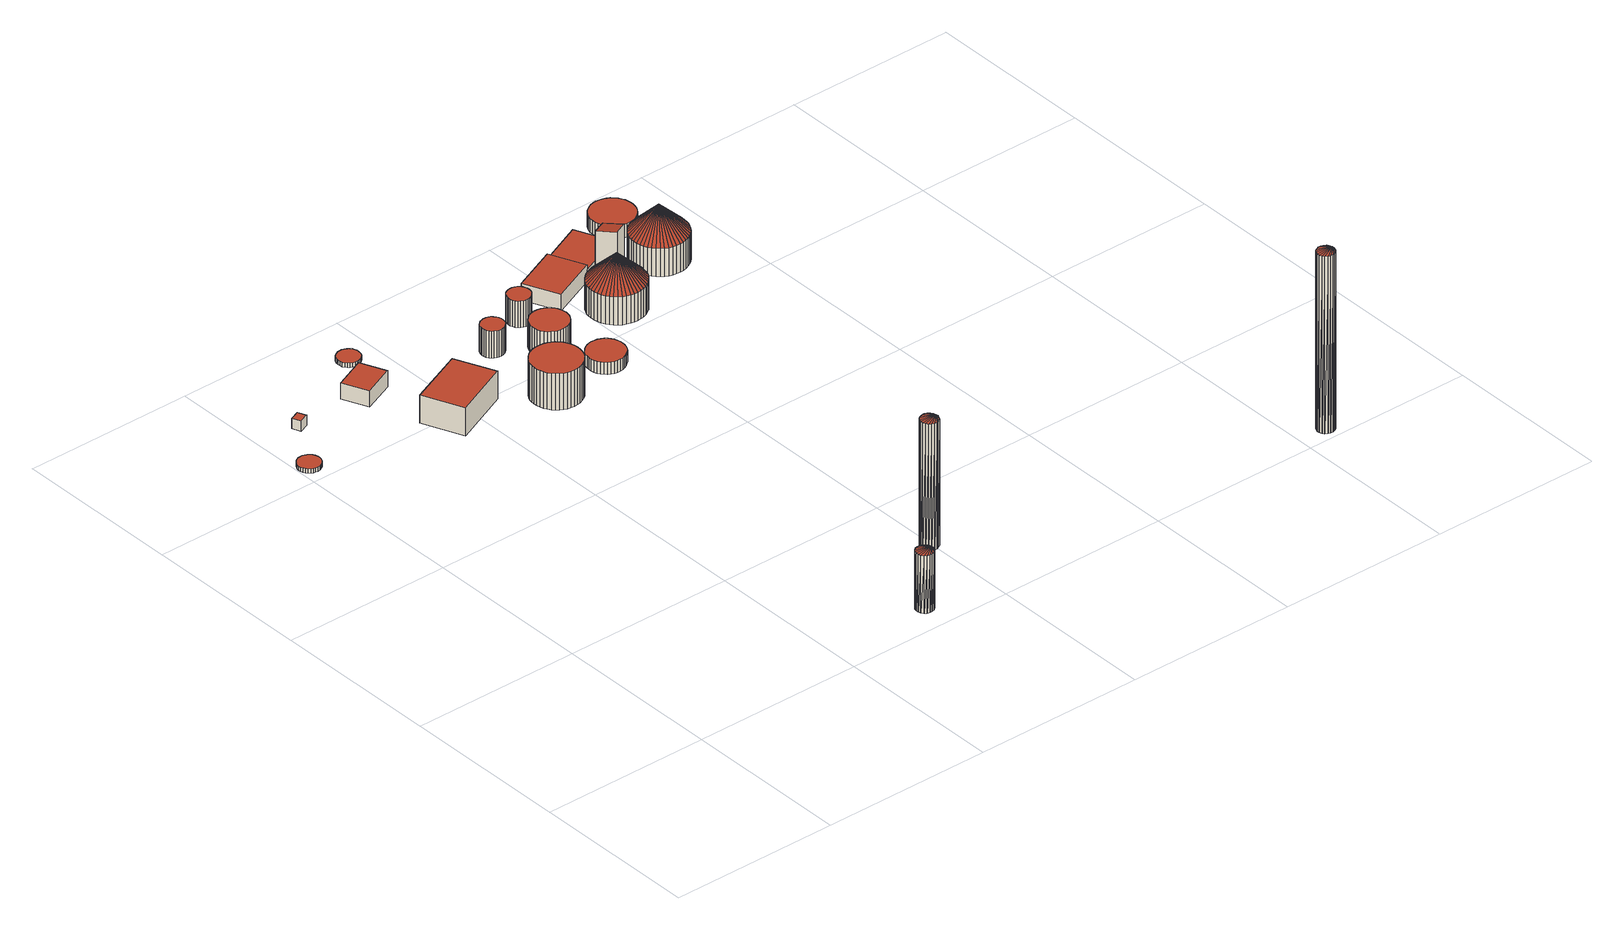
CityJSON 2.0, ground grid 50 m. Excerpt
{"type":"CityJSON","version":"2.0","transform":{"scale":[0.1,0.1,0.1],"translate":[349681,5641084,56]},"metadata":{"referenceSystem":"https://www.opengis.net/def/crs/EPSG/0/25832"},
"CityObjects":{
"building1":{"type":"Building","attributes":{"Geometrietyp2DReferenz":"3000","Gemeindeschluessel":"05362028","function":"31001_2611","roofType":"1000","measuredHeight":1.29},"geometry":[{"type":"Solid","lod":"2","boundaries":[[[[0,1,2,3]],[[4,5,1,0]],[[6,7,5,4]],[[8,9,7,6]],[[10,11,9,8]],[[12,13,11,10]],[[14,15,13,12]],[[16,17,15,14]],[[18,19,17,16]],[[20,21,19,18]],[[22,23,21,20]],[[24,25,23,22]],[[26,27,25,24]],[[28,29,27,26]],[[30,31,29,28]],[[32,33,31,30]],[[34,35,33,32]],[[36,37,35,34]],[[38,39,37,36]],[[40,41,39,38]],[[42,43,41,40]],[[44,45,43,42]],[[46,47,45,44]],[[48,49,47,46]],[[50,51,49,48]],[[52,53,51,50]],[[54,55,53,52]],[[56,57,55,54]],[[58,59,57,56]],[[3,2,59,58]],[[56,54,52,50,48,46,44,42,40,38,36,34,32,30,28,26,24,22,20,18,16,14,12,10,8,6,4,0,3,58]],[[1,5,7,9,11,13,15,17,19,21,23,25,27,29,31,33,35,37,39,41,43,45,47,49,51,53,55,57,59,2]]]],"semantics":{"surfaces":[{"type":"WallSurface"},{"type":"RoofSurface"},{"type":"GroundSurface"}],"values":[[0,0,0,0,0,0,0,0,0,0,0,0,0,0,0,0,0,0,0,0,0,0,0,0,0,0,0,0,0,0,1,2]]}}]},
"building2":{"type":"Building","attributes":{"Geometrietyp2DReferenz":"3000","Gemeindeschluessel":"05362028","function":"31001_2611","roofType":"1000","measuredHeight":3.17},"geometry":[{"type":"Solid","lod":"2","boundaries":[[[[60,61,62,63]],[[64,65,61,60]],[[66,67,65,64]],[[63,62,67,66]],[[64,60,63,66]],[[61,65,67,62]]]],"semantics":{"surfaces":[{"type":"WallSurface"},{"type":"RoofSurface"},{"type":"GroundSurface"}],"values":[[0,0,0,0,1,2]]}}]},
"building3":{"type":"Building","attributes":{"Geometrietyp2DReferenz":"1000","Gemeindeschluessel":"05362028","function":"51002_1251","roofType":"1000","measuredHeight":17.46},"geometry":[{"type":"Solid","lod":"2","boundaries":[[[[68,69,70]],[[71,72,73]],[[72,68,73]],[[74,75,71]],[[75,72,71]],[[76,77,74]],[[77,75,74]],[[78,79,76]],[[79,77,76]],[[80,81,78]],[[81,79,78]],[[82,83,80]],[[83,81,80]],[[84,85,82]],[[85,83,82]],[[86,87,84]],[[87,85,84]],[[88,89,86]],[[89,87,86]],[[90,91,88]],[[91,89,88]],[[92,93,90]],[[93,91,90]],[[94,95,92]],[[95,93,92]],[[96,97,94]],[[97,95,94]],[[98,99,96]],[[99,97,96]],[[100,101,98]],[[101,99,98]],[[102,103,100]],[[103,101,100]],[[104,105,102]],[[105,103,102]],[[106,107,104]],[[107,105,104]],[[70,69,106]],[[69,107,106]],[[73,68,70]],[[103,105,101]],[[105,107,101]],[[107,69,101]],[[69,68,101]],[[68,72,101]],[[72,75,101]],[[75,77,101]],[[77,79,101]],[[79,81,101]],[[81,83,101]],[[83,85,101]],[[85,87,101]],[[87,89,101]],[[89,91,101]],[[91,93,101]],[[93,95,101]],[[95,97,101]],[[97,99,101]],[[104,102,106]],[[102,100,106]],[[100,98,106]],[[98,96,106]],[[96,94,106]],[[94,92,106]],[[92,90,106]],[[90,88,106]],[[88,86,106]],[[86,84,106]],[[84,82,106]],[[82,80,106]],[[80,78,106]],[[78,76,106]],[[76,74,106]],[[74,71,106]],[[71,73,106]],[[73,70,106]]]],"semantics":{"surfaces":[{"type":"WallSurface"},{"type":"GroundSurface"},{"type":"RoofSurface"}],"values":[[0,0,0,0,0,0,0,0,0,0,0,0,0,0,0,0,0,0,0,0,0,0,0,0,0,0,0,0,0,0,0,0,0,0,0,0,0,0,0,0,1,1,1,1,1,1,1,1,1,1,1,1,1,1,1,1,1,1,2,2,2,2,2,2,2,2,2,2,2,2,2,2,2,2,2,2]]}}]},
"building4":{"type":"Building","attributes":{"Geometrietyp2DReferenz":"3000","Gemeindeschluessel":"05362028","function":"31001_2611","roofType":"1000","measuredHeight":4.93},"geometry":[{"type":"Solid","lod":"2","boundaries":[[[[108,109,110,111]],[[112,113,109,108]],[[114,115,113,112]],[[111,110,115,114]],[[112,108,111,114]],[[109,113,115,110]]]],"semantics":{"surfaces":[{"type":"WallSurface"},{"type":"RoofSurface"},{"type":"GroundSurface"}],"values":[[0,0,0,0,1,2]]}}]},
"building5":{"type":"Building","attributes":{"Geometrietyp2DReferenz":"3000","Gemeindeschluessel":"05362028","function":"31001_2611","roofType":"1000","measuredHeight":8.54},"geometry":[{"type":"Solid","lod":"2","boundaries":[[[[116,117,118,119]],[[120,121,117,116]],[[122,123,121,120]],[[119,118,123,122]],[[120,116,119,122]],[[117,121,123,118]]]],"semantics":{"surfaces":[{"type":"WallSurface"},{"type":"RoofSurface"},{"type":"GroundSurface"}],"values":[[0,0,0,0,1,2]]}}]},
"building6":{"type":"Building","attributes":{"Geometrietyp2DReferenz":"3000","Gemeindeschluessel":"05362028","function":"31001_2611","roofType":"1000","measuredHeight":1.36},"geometry":[{"type":"Solid","lod":"2","boundaries":[[[[124,125,126,127]],[[128,129,125,124]],[[130,131,129,128]],[[132,133,131,130]],[[134,135,133,132]],[[136,137,135,134]],[[138,139,137,136]],[[140,141,139,138]],[[142,143,141,140]],[[144,145,143,142]],[[146,147,145,144]],[[148,149,147,146]],[[150,151,149,148]],[[152,153,151,150]],[[154,155,153,152]],[[156,157,155,154]],[[158,159,157,156]],[[160,161,159,158]],[[162,163,161,160]],[[164,165,163,162]],[[166,167,165,164]],[[168,169,167,166]],[[170,171,169,168]],[[172,173,171,170]],[[174,175,173,172]],[[176,177,175,174]],[[178,179,177,176]],[[180,181,179,178]],[[182,183,181,180]],[[127,126,183,182]],[[180,178,176,174,172,170,168,166,164,162,160,158,156,154,152,150,148,146,144,142,140,138,136,134,132,130,128,124,127,182]],[[125,129,131,133,135,137,139,141,143,145,147,149,151,153,155,157,159,161,163,165,167,169,171,173,175,177,179,181,183,126]]]],"semantics":{"surfaces":[{"type":"WallSurface"},{"type":"RoofSurface"},{"type":"GroundSurface"}],"values":[[0,0,0,0,0,0,0,0,0,0,0,0,0,0,0,0,0,0,0,0,0,0,0,0,0,0,0,0,0,0,1,2]]}}]},
"building7":{"type":"Building","attributes":{"Geometrietyp2DReferenz":"1000","Gemeindeschluessel":"05362028","function":"51002_1251","roofType":"1000","measuredHeight":38.44},"geometry":[{"type":"Solid","lod":"2","boundaries":[[[[184,185,186]],[[185,187,186]],[[188,189,184]],[[189,185,184]],[[190,191,188]],[[191,189,188]],[[192,193,190]],[[193,191,190]],[[194,195,192]],[[195,193,192]],[[196,197,194]],[[197,195,194]],[[198,199,196]],[[199,197,196]],[[200,201,198]],[[201,199,198]],[[202,203,200]],[[203,201,200]],[[204,205,202]],[[205,203,202]],[[206,207,204]],[[207,205,204]],[[208,209,206]],[[209,207,206]],[[210,211,208]],[[211,209,208]],[[212,213,210]],[[213,211,210]],[[214,215,212]],[[215,213,212]],[[216,217,214]],[[217,215,214]],[[218,219,216]],[[219,217,216]],[[220,221,218]],[[221,219,218]],[[222,223,220]],[[223,221,220]],[[186,187,222]],[[187,223,222]],[[187,185,223]],[[185,189,223]],[[189,191,223]],[[191,193,223]],[[193,195,223]],[[195,197,223]],[[197,199,223]],[[199,201,223]],[[201,203,223]],[[203,205,223]],[[205,207,223]],[[207,209,223]],[[209,211,223]],[[211,213,223]],[[213,215,223]],[[215,217,223]],[[217,219,223]],[[219,221,223]],[[184,186,188]],[[186,222,188]],[[222,220,188]],[[220,218,188]],[[218,216,188]],[[216,214,188]],[[214,212,188]],[[212,210,188]],[[210,208,188]],[[208,206,188]],[[206,204,188]],[[204,202,188]],[[202,200,188]],[[200,198,188]],[[198,196,188]],[[196,194,188]],[[194,192,188]],[[192,190,188]]]],"semantics":{"surfaces":[{"type":"WallSurface"},{"type":"GroundSurface"},{"type":"RoofSurface"}],"values":[[0,0,0,0,0,0,0,0,0,0,0,0,0,0,0,0,0,0,0,0,0,0,0,0,0,0,0,0,0,0,0,0,0,0,0,0,0,0,0,0,1,1,1,1,1,1,1,1,1,1,1,1,1,1,1,1,1,1,2,2,2,2,2,2,2,2,2,2,2,2,2,2,2,2,2,2]]}}]},
"building8":{"type":"Building","attributes":{"Geometrietyp2DReferenz":"3000","Gemeindeschluessel":"05362028","function":"31001_2611","roofType":"1000","measuredHeight":10.98},"geometry":[{"type":"Solid","lod":"2","boundaries":[[[[224,225,226,227]],[[228,229,225,224]],[[230,231,229,228]],[[232,233,231,230]],[[234,235,233,232]],[[236,237,235,234]],[[238,239,237,236]],[[240,241,239,238]],[[242,243,241,240]],[[244,245,243,242]],[[246,247,245,244]],[[248,249,247,246]],[[250,251,249,248]],[[252,253,251,250]],[[254,255,253,252]],[[256,257,255,254]],[[258,259,257,256]],[[260,261,259,258]],[[262,263,261,260]],[[264,265,263,262]],[[266,267,265,264]],[[268,269,267,266]],[[270,271,269,268]],[[272,273,271,270]],[[274,275,273,272]],[[276,277,275,274]],[[278,279,277,276]],[[280,281,279,278]],[[282,283,281,280]],[[284,285,283,282]],[[286,287,285,284]],[[288,289,287,286]],[[290,291,289,288]],[[292,293,291,290]],[[294,295,293,292]],[[296,297,295,294]],[[298,299,297,296]],[[300,301,299,298]],[[302,303,301,300]],[[304,305,303,302]],[[306,307,305,304]],[[308,309,307,306]],[[227,226,309,308]],[[306,304,302,300,298,296,294,292,290,288,286,284,282,280,278,276,274,272,270,268,266,264,262,260,258,256,254,252,250,248,246,244,242,240,238,236,234,232,230,228,224,227,308]],[[225,229,231,233,235,237,239,241,243,245,247,249,251,253,255,257,259,261,263,265,267,269,271,273,275,277,279,281,283,285,287,289,291,293,295,297,299,301,303,305,307,309,226]]]],"semantics":{"surfaces":[{"type":"WallSurface"},{"type":"RoofSurface"},{"type":"GroundSurface"}],"values":[[0,0,0,0,0,0,0,0,0,0,0,0,0,0,0,0,0,0,0,0,0,0,0,0,0,0,0,0,0,0,0,0,0,0,0,0,0,0,0,0,0,0,0,1,2]]}}]},
"building9":{"type":"Building","attributes":{"Geometrietyp2DReferenz":"3000","Gemeindeschluessel":"05362028","function":"31001_2611","roofType":"1000","measuredHeight":8.1},"geometry":[{"type":"Solid","lod":"2","boundaries":[[[[310,311,312,313]],[[314,315,311,310]],[[316,317,315,314]],[[318,319,317,316]],[[320,321,319,318]],[[322,323,321,320]],[[324,325,323,322]],[[326,327,325,324]],[[328,329,327,326]],[[330,331,329,328]],[[332,333,331,330]],[[334,335,333,332]],[[336,337,335,334]],[[338,339,337,336]],[[340,341,339,338]],[[342,343,341,340]],[[344,345,343,342]],[[346,347,345,344]],[[348,349,347,346]],[[350,351,349,348]],[[352,353,351,350]],[[354,355,353,352]],[[356,357,355,354]],[[358,359,357,356]],[[360,361,359,358]],[[362,363,361,360]],[[364,365,363,362]],[[366,367,365,364]],[[368,369,367,366]],[[313,312,369,368]],[[366,364,362,360,358,356,354,352,350,348,346,344,342,340,338,336,334,332,330,328,326,324,322,320,318,316,314,310,313,368]],[[311,315,317,319,321,323,325,327,329,331,333,335,337,339,341,343,345,347,349,351,353,355,357,359,361,363,365,367,369,312]]]],"semantics":{"surfaces":[{"type":"WallSurface"},{"type":"RoofSurface"},{"type":"GroundSurface"}],"values":[[0,0,0,0,0,0,0,0,0,0,0,0,0,0,0,0,0,0,0,0,0,0,0,0,0,0,0,0,0,0,1,2]]}}]},
"building10":{"type":"Building","attributes":{"Geometrietyp2DReferenz":"3000","Gemeindeschluessel":"05362028","function":"31001_2611","roofType":"1000","measuredHeight":8.09},"geometry":[{"type":"Solid","lod":"2","boundaries":[[[[370,371,372,373]],[[374,375,371,370]],[[376,377,375,374]],[[378,379,377,376]],[[380,381,379,378]],[[382,383,381,380]],[[384,385,383,382]],[[386,387,385,384]],[[388,389,387,386]],[[390,391,389,388]],[[392,393,391,390]],[[394,395,393,392]],[[396,397,395,394]],[[398,399,397,396]],[[400,401,399,398]],[[402,403,401,400]],[[404,405,403,402]],[[406,407,405,404]],[[408,409,407,406]],[[410,411,409,408]],[[412,413,411,410]],[[414,415,413,412]],[[416,417,415,414]],[[418,419,417,416]],[[420,421,419,418]],[[422,423,421,420]],[[424,425,423,422]],[[426,427,425,424]],[[428,429,427,426]],[[430,431,429,428]],[[432,433,431,430]],[[434,435,433,432]],[[436,437,435,434]],[[438,439,437,436]],[[440,441,439,438]],[[442,443,441,440]],[[444,445,443,442]],[[373,372,445,444]],[[442,440,438,436,434,432,430,428,426,424,422,420,418,416,414,412,410,408,406,404,402,400,398,396,394,392,390,388,386,384,382,380,378,376,374,370,373,444]],[[371,375,377,379,381,383,385,387,389,391,393,395,397,399,401,403,405,407,409,411,413,415,417,419,421,423,425,427,429,431,433,435,437,439,441,443,445,372]]]],"semantics":{"surfaces":[{"type":"WallSurface"},{"type":"RoofSurface"},{"type":"GroundSurface"}],"values":[[0,0,0,0,0,0,0,0,0,0,0,0,0,0,0,0,0,0,0,0,0,0,0,0,0,0,0,0,0,0,0,0,0,0,0,0,0,0,1,2]]}}]},
"building11":{"type":"Building","attributes":{"Geometrietyp2DReferenz":"3000","Gemeindeschluessel":"05362028","function":"31001_2611","roofType":"1000","measuredHeight":3.62},"geometry":[{"type":"Solid","lod":"2","boundaries":[[[[446,447,448,449]],[[450,451,447,446]],[[452,453,451,450]],[[454,455,453,452]],[[456,457,455,454]],[[458,459,457,456]],[[460,461,459,458]],[[462,463,461,460]],[[464,465,463,462]],[[466,467,465,464]],[[468,469,467,466]],[[470,471,469,468]],[[472,473,471,470]],[[474,475,473,472]],[[476,477,475,474]],[[478,479,477,476]],[[480,481,479,478]],[[482,483,481,480]],[[484,485,483,482]],[[486,487,485,484]],[[488,489,487,486]],[[490,491,489,488]],[[492,493,491,490]],[[494,495,493,492]],[[496,497,495,494]],[[498,499,497,496]],[[500,501,499,498]],[[502,503,501,500]],[[504,505,503,502]],[[506,507,505,504]],[[508,509,507,506]],[[510,511,509,508]],[[512,513,511,510]],[[514,515,513,512]],[[516,517,515,514]],[[518,519,517,516]],[[520,521,519,518]],[[449,448,521,520]],[[518,516,514,512,510,508,506,504,502,500,498,496,494,492,490,488,486,484,482,480,478,476,474,472,470,468,466,464,462,460,458,456,454,452,450,446,449,520]],[[447,451,453,455,457,459,461,463,465,467,469,471,473,475,477,479,481,483,485,487,489,491,493,495,497,499,501,503,505,507,509,511,513,515,517,519,521,448]]]],"semantics":{"surfaces":[{"type":"WallSurface"},{"type":"RoofSurface"},{"type":"GroundSurface"}],"values":[[0,0,0,0,0,0,0,0,0,0,0,0,0,0,0,0,0,0,0,0,0,0,0,0,0,0,0,0,0,0,0,0,0,0,0,0,0,0,1,2]]}}]},
"building12":{"type":"Building","attributes":{"Geometrietyp2DReferenz":"3000","Gemeindeschluessel":"05362028","function":"31001_2611","roofType":"1000","measuredHeight":7.95},"geometry":[{"type":"Solid","lod":"2","boundaries":[[[[522,523,524,525]],[[526,527,523,522]],[[528,529,527,526]],[[530,531,529,528]],[[532,533,531,530]],[[534,535,533,532]],[[536,537,535,534]],[[538,539,537,536]],[[540,541,539,538]],[[542,543,541,540]],[[544,545,543,542]],[[546,547,545,544]],[[548,549,547,546]],[[550,551,549,548]],[[552,553,551,550]],[[554,555,553,552]],[[556,557,555,554]],[[558,559,557,556]],[[560,561,559,558]],[[562,563,561,560]],[[564,565,563,562]],[[566,567,565,564]],[[568,569,567,566]],[[570,571,569,568]],[[572,573,571,570]],[[574,575,573,572]],[[576,577,575,574]],[[578,579,577,576]],[[580,581,579,578]],[[525,524,581,580]],[[578,576,574,572,570,568,566,564,562,560,558,556,554,552,550,548,546,544,542,540,538,536,534,532,530,528,526,522,525,580]],[[523,527,529,531,533,535,537,539,541,543,545,547,549,551,553,555,557,559,561,563,565,567,569,571,573,575,577,579,581,524]]]],"semantics":{"surfaces":[{"type":"WallSurface"},{"type":"RoofSurface"},{"type":"GroundSurface"}],"values":[[0,0,0,0,0,0,0,0,0,0,0,0,0,0,0,0,0,0,0,0,0,0,0,0,0,0,0,0,0,0,1,2]]}}]},
"building13":{"type":"Building","attributes":{"Geometrietyp2DReferenz":"3000","Gemeindeschluessel":"05362028","function":"31001_2611","roofType":"3500","measuredHeight":16.53},"geometry":[{"type":"Solid","lod":"2","boundaries":[[[[582,583,584,585]],[[586,587,583,582]],[[588,589,587,586]],[[590,591,589,588]],[[592,593,591,590]],[[594,595,593,592]],[[596,597,595,594]],[[598,599,597,596]],[[600,601,599,598]],[[602,603,601,600]],[[604,605,603,602]],[[606,607,605,604]],[[608,609,607,606]],[[610,611,609,608]],[[612,613,611,610]],[[614,615,613,612]],[[616,617,615,614]],[[618,619,617,616]],[[620,621,619,618]],[[622,623,621,620]],[[624,625,623,622]],[[626,627,625,624]],[[628,629,627,626]],[[630,631,629,628]],[[632,633,631,630]],[[634,635,633,632]],[[636,637,635,634]],[[638,639,637,636]],[[640,641,639,638]],[[642,643,641,640]],[[644,645,643,642]],[[646,647,645,644]],[[648,649,647,646]],[[650,651,649,648]],[[652,653,651,650]],[[654,655,653,652]],[[656,657,655,654]],[[658,659,657,656]],[[660,661,659,658]],[[662,663,661,660]],[[664,665,663,662]],[[666,667,665,664]],[[668,669,667,666]],[[670,671,669,668]],[[672,673,671,670]],[[585,584,673,672]],[[585,674,582]],[[582,674,586]],[[586,674,588]],[[588,674,590]],[[590,674,592]],[[592,674,594]],[[594,674,596]],[[596,674,598]],[[598,674,600]],[[600,674,602]],[[602,674,604]],[[604,674,606]],[[606,674,608]],[[608,674,610]],[[610,674,612]],[[612,674,614]],[[614,674,616]],[[616,674,618]],[[618,674,620]],[[620,674,622]],[[622,674,624]],[[624,674,626]],[[626,674,628]],[[628,674,630]],[[630,674,632]],[[632,674,634]],[[634,674,636]],[[636,674,638]],[[638,674,640]],[[640,674,642]],[[642,674,644]],[[644,674,646]],[[646,674,648]],[[648,674,650]],[[650,674,652]],[[652,674,654]],[[654,674,656]],[[656,674,658]],[[658,674,660]],[[660,674,662]],[[662,674,664]],[[664,674,666]],[[666,674,668]],[[668,674,670]],[[670,674,672]],[[672,674,585]],[[583,587,589,591,593,595,597,599,601,603,605,607,609,611,613,615,617,619,621,623,625,627,629,631,633,635,637,639,641,643,645,647,649,651,653,655,657,659,661,663,665,667,669,671,673,584]]]],"semantics":{"surfaces":[{"type":"WallSurface"},{"type":"RoofSurface"},{"type":"GroundSurface"}],"values":[[0,0,0,0,0,0,0,0,0,0,0,0,0,0,0,0,0,0,0,0,0,0,0,0,0,0,0,0,0,0,0,0,0,0,0,0,0,0,0,0,0,0,0,0,0,0,1,1,1,1,1,1,1,1,1,1,1,1,1,1,1,1,1,1,1,1,1,1,1,1,1,1,1,1,1,1,1,1,1,1,1,1,1,1,1,1,1,1,1,1,1,1,2]]}}]},
"building14":{"type":"Building","attributes":{"Gemeindeschluessel":"05362028","Geometrietyp2DReferenz":"3000","function":"31001_2611"},"children":["building14-1","building14-2"]},
"building14-1":{"type":"BuildingPart","attributes":{"roofType":"1000","measuredHeight":3.49},"parents":["building14"],"geometry":[{"type":"Solid","lod":"2","boundaries":[[[[675,676,677,678]],[[679,680,676,675]],[[681,682,680,679]],[[679,675,678,681]],[[676,680,682,677]],[[681,678,677,682]]]],"semantics":{"surfaces":[{"type":"WallSurface"},{"type":"RoofSurface"},{"type":"GroundSurface"},{"type":"ClosureSurface"}],"values":[[0,0,0,1,2,3]]}}]},
"building14-2":{"type":"BuildingPart","attributes":{"roofType":"1000","measuredHeight":5.04},"parents":["building14"],"geometry":[{"type":"MultiSurface","lod":"2","boundaries":[[[683,684,682,685]],[[686,687,684,683]],[[688,677,687,686]],[[683,685,688,686]],[[682,684,687,677]],[[688,685,681,678]],[[682,677,678,681]]],"semantics":{"surfaces":[{"type":"WallSurface"},{"type":"RoofSurface"},{"type":"GroundSurface"},{"type":"ClosureSurface"}],"values":[0,0,0,1,2,0,3]}}]},
"building15":{"type":"Building","attributes":{"Geometrietyp2DReferenz":"3000","Gemeindeschluessel":"05362028","function":"31001_2611","roofType":"2100","measuredHeight":14.99},"geometry":[{"type":"Solid","lod":"2","boundaries":[[[[689,690,691,692]],[[693,694,690,689]],[[695,696,694,693]],[[692,691,696,695]],[[693,689,692,695]],[[690,694,696,691]]]],"semantics":{"surfaces":[{"type":"WallSurface"},{"type":"RoofSurface"},{"type":"GroundSurface"}],"values":[[0,0,0,0,1,2]]}}]},
"building16":{"type":"Building","attributes":{"Geometrietyp2DReferenz":"3000","Gemeindeschluessel":"05362028","function":"31001_2611","roofType":"3500","measuredHeight":16.53},"geometry":[{"type":"Solid","lod":"2","boundaries":[[[[697,698,699,700]],[[701,702,698,697]],[[703,704,702,701]],[[705,706,704,703]],[[707,708,706,705]],[[709,710,708,707]],[[711,712,710,709]],[[713,714,712,711]],[[715,716,714,713]],[[717,718,716,715]],[[719,720,718,717]],[[721,722,720,719]],[[723,724,722,721]],[[725,726,724,723]],[[727,728,726,725]],[[729,730,728,727]],[[731,732,730,729]],[[733,734,732,731]],[[735,736,734,733]],[[737,738,736,735]],[[739,740,738,737]],[[741,742,740,739]],[[743,744,742,741]],[[745,746,744,743]],[[747,748,746,745]],[[749,750,748,747]],[[751,752,750,749]],[[753,754,752,751]],[[755,756,754,753]],[[757,758,756,755]],[[759,760,758,757]],[[761,762,760,759]],[[763,764,762,761]],[[765,766,764,763]],[[767,768,766,765]],[[769,770,768,767]],[[771,772,770,769]],[[773,774,772,771]],[[775,776,774,773]],[[777,778,776,775]],[[779,780,778,777]],[[781,782,780,779]],[[783,784,782,781]],[[785,786,784,783]],[[787,788,786,785]],[[700,699,788,787]],[[700,789,697]],[[697,789,701]],[[701,789,703]],[[703,789,705]],[[705,789,707]],[[707,789,709]],[[709,789,711]],[[711,789,713]],[[713,789,715]],[[715,789,717]],[[717,789,719]],[[719,789,721]],[[721,789,723]],[[723,789,725]],[[725,789,727]],[[727,789,729]],[[729,789,731]],[[731,789,733]],[[733,789,735]],[[735,789,737]],[[737,789,739]],[[739,789,741]],[[741,789,743]],[[743,789,745]],[[745,789,747]],[[747,789,749]],[[749,789,751]],[[751,789,753]],[[753,789,755]],[[755,789,757]],[[757,789,759]],[[759,789,761]],[[761,789,763]],[[763,789,765]],[[765,789,767]],[[767,789,769]],[[769,789,771]],[[771,789,773]],[[773,789,775]],[[775,789,777]],[[777,789,779]],[[779,789,781]],[[781,789,783]],[[783,789,785]],[[785,789,787]],[[787,789,700]],[[698,702,704,706,708,710,712,714,716,718,720,722,724,726,728,730,732,734,736,738,740,742,744,746,748,750,752,754,756,758,760,762,764,766,768,770,772,774,776,778,780,782,784,786,788,699]]]],"semantics":{"surfaces":[{"type":"WallSurface"},{"type":"RoofSurface"},{"type":"GroundSurface"}],"values":[[0,0,0,0,0,0,0,0,0,0,0,0,0,0,0,0,0,0,0,0,0,0,0,0,0,0,0,0,0,0,0,0,0,0,0,0,0,0,0,0,0,0,0,0,0,0,1,1,1,1,1,1,1,1,1,1,1,1,1,1,1,1,1,1,1,1,1,1,1,1,1,1,1,1,1,1,1,1,1,1,1,1,1,1,1,1,1,1,1,1,1,1,2]]}}]},
"building17":{"type":"Building","attributes":{"Geometrietyp2DReferenz":"3000","Gemeindeschluessel":"05362028","function":"31001_2611","roofType":"1000","measuredHeight":4.07},"geometry":[{"type":"Solid","lod":"2","boundaries":[[[[790,791,792,793]],[[794,795,791,790]],[[796,797,795,794]],[[798,799,797,796]],[[800,801,799,798]],[[802,803,801,800]],[[804,805,803,802]],[[806,807,805,804]],[[808,809,807,806]],[[810,811,809,808]],[[812,813,811,810]],[[814,815,813,812]],[[816,817,815,814]],[[818,819,817,816]],[[820,821,819,818]],[[822,823,821,820]],[[824,825,823,822]],[[826,827,825,824]],[[828,829,827,826]],[[830,831,829,828]],[[832,833,831,830]],[[834,835,833,832]],[[836,837,835,834]],[[838,839,837,836]],[[840,841,839,838]],[[842,843,841,840]],[[844,845,843,842]],[[846,847,845,844]],[[848,849,847,846]],[[850,851,849,848]],[[852,853,851,850]],[[854,855,853,852]],[[856,857,855,854]],[[858,859,857,856]],[[860,861,859,858]],[[862,863,861,860]],[[864,865,863,862]],[[866,867,865,864]],[[868,869,867,866]],[[870,871,869,868]],[[793,792,871,870]],[[868,866,864,862,860,858,856,854,852,850,848,846,844,842,840,838,836,834,832,830,828,826,824,822,820,818,816,814,812,810,808,806,804,802,800,798,796,794,790,793,870]],[[791,795,797,799,801,803,805,807,809,811,813,815,817,819,821,823,825,827,829,831,833,835,837,839,841,843,845,847,849,851,853,855,857,859,861,863,865,867,869,871,792]]]],"semantics":{"surfaces":[{"type":"WallSurface"},{"type":"RoofSurface"},{"type":"GroundSurface"}],"values":[[0,0,0,0,0,0,0,0,0,0,0,0,0,0,0,0,0,0,0,0,0,0,0,0,0,0,0,0,0,0,0,0,0,0,0,0,0,0,0,0,0,1,2]]}}]},
"building18":{"type":"Building","attributes":{"Geometrietyp2DReferenz":"1000","Gemeindeschluessel":"05362028","function":"51002_1251","roofType":"1000","measuredHeight":53.74},"geometry":[{"type":"Solid","lod":"2","boundaries":[[[[872,873,874]],[[875,876,877]],[[876,872,877]],[[878,879,875]],[[879,876,875]],[[880,881,878]],[[881,879,878]],[[882,883,880]],[[883,881,880]],[[884,885,882]],[[885,883,882]],[[886,887,884]],[[887,885,884]],[[888,889,886]],[[889,887,886]],[[890,891,888]],[[891,889,888]],[[892,893,890]],[[893,891,890]],[[894,895,892]],[[895,893,892]],[[896,897,894]],[[897,895,894]],[[898,899,896]],[[899,897,896]],[[900,901,898]],[[901,899,898]],[[902,903,900]],[[903,901,900]],[[904,905,902]],[[905,903,902]],[[906,907,904]],[[907,905,904]],[[908,909,906]],[[909,907,906]],[[910,911,908]],[[911,909,908]],[[874,873,910]],[[873,911,910]],[[877,872,874]],[[905,907,903]],[[907,909,903]],[[909,911,903]],[[911,873,903]],[[873,872,903]],[[872,876,903]],[[876,879,903]],[[879,881,903]],[[881,883,903]],[[883,885,903]],[[885,887,903]],[[887,889,903]],[[889,891,903]],[[891,893,903]],[[893,895,903]],[[895,897,903]],[[897,899,903]],[[899,901,903]],[[906,904,908]],[[904,902,908]],[[902,900,908]],[[900,898,908]],[[898,896,908]],[[896,894,908]],[[894,892,908]],[[892,890,908]],[[890,888,908]],[[888,886,908]],[[886,884,908]],[[884,882,908]],[[882,880,908]],[[880,878,908]],[[878,875,908]],[[875,877,908]],[[877,874,908]],[[874,910,908]]]],"semantics":{"surfaces":[{"type":"WallSurface"},{"type":"GroundSurface"},{"type":"RoofSurface"}],"values":[[0,0,0,0,0,0,0,0,0,0,0,0,0,0,0,0,0,0,0,0,0,0,0,0,0,0,0,0,0,0,0,0,0,0,0,0,0,0,0,0,1,1,1,1,1,1,1,1,1,1,1,1,1,1,1,1,1,1,2,2,2,2,2,2,2,2,2,2,2,2,2,2,2,2,2,2]]}}]}
},
"vertices":[
[4,1571,20],[4,1571,7],[1,1565,7],[1,1565,20],[7,1577,20],[7,1577,7],[12,1582,20],[12,1582,7],[18,1586,20],[18,1586,7],[24,1588,20],[24,1588,7],[31,1589,20],[31,1589,7],[38,1589,20],[38,1589,7],[44,1587,20],[44,1587,7],[50,1584,20],[50,1584,7],[56,1580,20],[56,1580,7],[60,1575,20],[60,1575,7],[63,1569,20],[63,1569,7],[65,1562,20],[65,1562,7],[66,1556,20],[66,1556,7],[65,1549,20],[65,1549,7],[62,1542,20],[62,1542,7],[59,1537,20],[59,1537,7],[54,1532,20],[54,1532,7],[48,1528,20],[48,1528,7],[42,1525,20],[42,1525,7],[35,1524,20],[35,1524,7],[28,1525,20],[28,1525,7],[22,1526,20],[22,1526,7],[16,1529,20],[16,1529,7],[10,1534,20],[10,1534,7],[6,1539,20],[6,1539,7],[3,1545,20],[3,1545,7],[1,1551,20],[1,1551,7],[0,1558,20],[0,1558,7],
[140,1693,43],[140,1693,12],[130,1718,12],[130,1718,43],[113,1681,43],[113,1681,12],[102,1706,43],[102,1706,12],
[814,56,17],[816,64,17],[816,64,191],[809,50,191],[809,50,17],[814,56,191],[803,45,191],[803,45,17],[795,43,191],[795,43,17],[788,43,191],[788,43,17],[780,45,191],[780,45,17],[774,50,191],[774,50,17],[769,56,191],[769,56,17],[767,64,191],[767,64,17],[767,72,191],[767,72,17],[769,79,191],[769,79,17],[774,85,191],[774,85,17],[780,90,191],[780,90,17],[788,92,191],[788,92,17],[795,92,191],[795,92,17],[803,90,191],[803,90,17],[809,85,191],[809,85,17],[814,79,191],[814,79,17],[816,72,191],[816,72,17],
[397,1682,70],[397,1682,21],[365,1757,21],[365,1757,70],[304,1642,70],[304,1642,21],[272,1717,70],[272,1717,21],
[590,1483,87],[590,1483,2],[539,1600,2],[539,1600,87],[423,1410,87],[423,1410,2],[372,1528,87],[372,1528,2],
[374,1856,29],[374,1856,16],[372,1850,16],[372,1850,29],[378,1862,29],[378,1862,16],[383,1867,29],[383,1867,16],[389,1870,29],[389,1870,16],[395,1873,29],[395,1873,16],[402,1874,29],[402,1874,16],[408,1874,29],[408,1874,16],[415,1872,29],[415,1872,16],[421,1869,29],[421,1869,16],[426,1865,29],[426,1865,16],[431,1860,29],[431,1860,16],[434,1854,29],[434,1854,16],[436,1847,29],[436,1847,16],[436,1840,29],[436,1840,16],[435,1833,29],[435,1833,16],[433,1827,29],[433,1827,16],[429,1821,29],[429,1821,16],[424,1816,29],[424,1816,16],[419,1813,29],[419,1813,16],[412,1810,29],[412,1810,16],[406,1809,29],[406,1809,16],[399,1809,29],[399,1809,16],[392,1811,29],[392,1811,16],[386,1814,29],[386,1814,16],[381,1818,29],[381,1818,16],[377,1823,29],[377,1823,16],[373,1829,29],[373,1829,16],[372,1836,29],[372,1836,16],[371,1843,29],[371,1843,16],
[1003,284,400],[1003,284,16],[999,291,400],[999,291,16],[1006,277,400],[1006,277,16],[1006,269,400],[1006,269,16],[1003,262,400],[1003,262,16],[999,255,400],[999,255,16],[992,251,400],[992,251,16],[985,248,400],[985,248,16],[977,248,400],[977,248,16],[970,251,400],[970,251,16],[963,255,400],[963,255,16],[959,262,400],[959,262,16],[956,269,400],[956,269,16],[956,277,400],[956,277,16],[959,284,400],[959,284,16],[963,291,400],[963,291,16],[970,295,400],[970,295,16],[977,298,400],[977,298,16],[985,298,400],[985,298,16],[992,295,400],[992,295,16],
[633,1410,129],[633,1410,19],[631,1400,19],[631,1400,129],[637,1419,129],[637,1419,19],[643,1428,129],[643,1428,19],[650,1436,129],[650,1436,19],[657,1443,129],[657,1443,19],[666,1449,129],[666,1449,19],[675,1453,129],[675,1453,19],[685,1456,129],[685,1456,19],[696,1457,129],[696,1457,19],[706,1457,129],[706,1457,19],[716,1456,129],[716,1456,19],[726,1453,129],[726,1453,19],[736,1448,129],[736,1448,19],[744,1443,129],[744,1443,19],[752,1436,129],[752,1436,19],[759,1428,129],[759,1428,19],[764,1419,129],[764,1419,19],[768,1409,129],[768,1409,19],[771,1399,129],[771,1399,19],[772,1389,129],[772,1389,19],[771,1378,129],[771,1378,19],[769,1368,129],[769,1368,19],[766,1358,129],[766,1358,19],[761,1349,129],[761,1349,19],[755,1341,129],[755,1341,19],[748,1333,129],[748,1333,19],[740,1327,129],[740,1327,19],[731,1322,129],[731,1322,19],[721,1318,129],[721,1318,19],[711,1316,129],[711,1316,19],[700,1315,129],[700,1315,19],[690,1316,129],[690,1316,19],[680,1318,129],[680,1318,19],[670,1322,129],[670,1322,19],[661,1327,129],[661,1327,19],[653,1334,129],[653,1334,19],[646,1341,129],[646,1341,19],[640,1350,129],[640,1350,19],[635,1359,129],[635,1359,19],[632,1369,129],[632,1369,19],[630,1379,129],[630,1379,19],[629,1389,129],[629,1389,19],
[672,1649,102],[672,1649,21],[669,1643,21],[669,1643,102],[675,1655,102],[675,1655,21],[680,1660,102],[680,1660,21],[686,1664,102],[686,1664,21],[692,1666,102],[692,1666,21],[699,1668,102],[699,1668,21],[706,1667,102],[706,1667,21],[713,1666,102],[713,1666,21],[719,1663,102],[719,1663,21],[724,1658,102],[724,1658,21],[729,1653,102],[729,1653,21],[732,1647,102],[732,1647,21],[734,1640,102],[734,1640,21],[734,1633,102],[734,1633,21],[733,1626,102],[733,1626,21],[731,1620,102],[731,1620,21],[727,1614,102],[727,1614,21],[722,1609,102],[722,1609,21],[716,1605,102],[716,1605,21],[710,1603,102],[710,1603,21],[703,1602,102],[703,1602,21],[696,1602,102],[696,1602,21],[690,1604,102],[690,1604,21],[684,1607,102],[684,1607,21],[678,1611,102],[678,1611,21],[674,1616,102],[674,1616,21],[670,1622,102],[670,1622,21],[669,1629,102],[669,1629,21],[668,1636,102],[668,1636,21],
[773,1578,101],[773,1578,20],[770,1569,20],[770,1569,101],[777,1586,101],[777,1586,20],[782,1593,101],[782,1593,20],[788,1599,101],[788,1599,20],[795,1605,101],[795,1605,20],[803,1608,101],[803,1608,20],[812,1611,101],[812,1611,20],[821,1612,101],[821,1612,20],[829,1612,101],[829,1612,20],[838,1610,101],[838,1610,20],[846,1607,101],[846,1607,20],[854,1602,101],[854,1602,20],[861,1596,101],[861,1596,20],[867,1590,101],[867,1590,20],[871,1582,101],[871,1582,20],[874,1574,101],[874,1574,20],[876,1565,101],[876,1565,20],[877,1556,101],[877,1556,20],[875,1547,101],[875,1547,20],[873,1539,101],[873,1539,20],[869,1531,101],[869,1531,20],[864,1524,101],[864,1524,20],[858,1517,101],[858,1517,20],[850,1512,101],[850,1512,20],[842,1508,101],[842,1508,20],[834,1506,101],[834,1506,20],[825,1505,101],[825,1505,20],[816,1505,101],[816,1505,20],[807,1507,101],[807,1507,20],[799,1510,101],[799,1510,20],[792,1515,101],[792,1515,20],[785,1520,101],[785,1520,20],[779,1527,101],[779,1527,20],[774,1535,101],[774,1535,20],[771,1543,101],[771,1543,20],[769,1552,101],[769,1552,20],[769,1561,101],[769,1561,20],
[835,1433,56],[835,1433,20],[833,1424,20],[833,1424,56],[839,1440,56],[839,1440,20],[845,1448,56],[845,1448,20],[851,1454,56],[851,1454,20],[858,1459,56],[858,1459,20],[866,1463,56],[866,1463,20],[875,1466,56],[875,1466,20],[883,1467,56],[883,1467,20],[892,1466,56],[892,1466,20],[901,1465,56],[901,1465,20],[909,1461,56],[909,1461,20],[917,1457,56],[917,1457,20],[924,1451,56],[924,1451,20],[929,1444,56],[929,1444,20],[934,1437,56],[934,1437,20],[937,1428,56],[937,1428,20],[939,1420,56],[939,1420,20],[939,1411,56],[939,1411,20],[938,1402,56],[938,1402,20],[936,1393,56],[936,1393,20],[932,1385,56],[932,1385,20],[927,1378,56],[927,1378,20],[920,1372,56],[920,1372,20],[913,1367,56],[913,1367,20],[905,1363,56],[905,1363,20],[897,1360,56],[897,1360,20],[888,1359,56],[888,1359,20],[879,1360,56],[879,1360,20],[870,1361,56],[870,1361,20],[862,1365,56],[862,1365,20],[854,1369,56],[854,1369,20],[848,1375,56],[848,1375,20],[842,1382,56],[842,1382,20],[837,1389,56],[837,1389,20],[834,1398,56],[834,1398,20],[832,1406,56],[832,1406,20],[832,1415,56],[832,1415,20],
[809,1709,102],[809,1709,22],[806,1702,22],[806,1702,102],[813,1715,102],[813,1715,22],[817,1720,102],[817,1720,22],[823,1723,102],[823,1723,22],[830,1726,102],[830,1726,22],[836,1727,102],[836,1727,22],[843,1727,102],[843,1727,22],[850,1725,102],[850,1725,22],[856,1722,102],[856,1722,22],[861,1718,102],[861,1718,22],[866,1712,102],[866,1712,22],[869,1706,102],[869,1706,22],[871,1700,102],[871,1700,22],[871,1693,102],[871,1693,22],[870,1686,102],[870,1686,22],[868,1679,102],[868,1679,22],[864,1674,102],[864,1674,22],[859,1669,102],[859,1669,22],[854,1665,102],[854,1665,22],[847,1662,102],[847,1662,22],[841,1661,102],[841,1661,22],[834,1661,102],[834,1661,22],[827,1663,102],[827,1663,22],[821,1666,102],[821,1666,22],[815,1670,102],[815,1670,22],[811,1676,102],[811,1676,22],[808,1682,102],[808,1682,22],[806,1689,102],[806,1689,22],[805,1695,102],[805,1695,22],
[986,1605,107],[986,1605,22],[984,1595,22],[984,1595,107],[991,1615,107],[991,1615,22],[996,1625,107],[996,1625,22],[1003,1634,107],[1003,1634,22],[1011,1641,107],[1011,1641,22],[1019,1648,107],[1019,1648,22],[1029,1653,107],[1029,1653,22],[1039,1657,107],[1039,1657,22],[1050,1660,107],[1050,1660,22],[1061,1661,107],[1061,1661,22],[1072,1660,107],[1072,1660,22],[1083,1658,107],[1083,1658,22],[1093,1655,107],[1093,1655,22],[1103,1650,107],[1103,1650,22],[1112,1644,107],[1112,1644,22],[1120,1637,107],[1120,1637,22],[1128,1629,107],[1128,1629,22],[1134,1619,107],[1134,1619,22],[1138,1609,107],[1138,1609,22],[1142,1599,107],[1142,1599,22],[1143,1588,107],[1143,1588,22],[1144,1577,107],[1144,1577,22],[1142,1566,107],[1142,1566,22],[1140,1555,107],[1140,1555,22],[1136,1545,107],[1136,1545,22],[1130,1536,107],[1130,1536,22],[1123,1527,107],[1123,1527,22],[1116,1519,107],[1116,1519,22],[1107,1513,107],[1107,1513,22],[1097,1507,107],[1097,1507,22],[1087,1503,107],[1087,1503,22],[1076,1501,107],[1076,1501,22],[1065,1500,107],[1065,1500,22],[1054,1500,107],[1054,1500,22],[1044,1502,107],[1044,1502,22],[1033,1506,107],[1033,1506,22],[1023,1510,107],[1023,1510,22],[1014,1516,107],[1014,1516,22],[1006,1524,107],[1006,1524,22],[999,1532,107],[999,1532,22],[993,1541,107],[993,1541,22],[988,1551,107],[988,1551,22],[985,1562,107],[985,1562,22],[983,1573,107],[983,1573,22],[983,1584,107],[983,1584,22],[1063,1580,188],
[1168,1874,58],[1168,1874,23],[1035,1816,23],[1035,1816,58],[1212,1772,58],[1212,1772,23],[1079,1714,58],[1079,1714,23],
[944,1655,73],[944,1655,23],[1079,1714,73],[900,1758,73],[900,1758,23],[1035,1816,73],
[1111,1720,158],[1111,1720,23],[1135,1664,23],[1135,1664,173],[1149,1736,158],[1149,1736,23],[1173,1680,173],[1173,1680,23],
[1206,1700,107],[1206,1700,22],[1204,1690,22],[1204,1690,107],[1211,1711,107],[1211,1711,22],[1216,1720,107],[1216,1720,22],[1223,1729,107],[1223,1729,22],[1230,1737,107],[1230,1737,22],[1239,1743,107],[1239,1743,22],[1249,1748,107],[1249,1748,22],[1259,1752,107],[1259,1752,22],[1270,1755,107],[1270,1755,22],[1281,1756,107],[1281,1756,22],[1292,1756,107],[1292,1756,22],[1302,1754,107],[1302,1754,22],[1313,1750,107],[1313,1750,22],[1323,1745,107],[1323,1745,22],[1332,1739,107],[1332,1739,22],[1340,1732,107],[1340,1732,22],[1347,1724,107],[1347,1724,22],[1353,1715,107],[1353,1715,22],[1358,1705,107],[1358,1705,22],[1361,1694,107],[1361,1694,22],[1363,1683,107],[1363,1683,22],[1363,1672,107],[1363,1672,22],[1362,1661,107],[1362,1661,22],[1359,1651,107],[1359,1651,22],[1355,1641,107],[1355,1641,22],[1350,1631,107],[1350,1631,22],[1343,1622,107],[1343,1622,22],[1335,1615,107],[1335,1615,22],[1327,1608,107],[1327,1608,22],[1317,1603,107],[1317,1603,22],[1307,1599,107],[1307,1599,22],[1296,1596,107],[1296,1596,22],[1285,1595,107],[1285,1595,22],[1274,1596,107],[1274,1596,22],[1263,1598,107],[1263,1598,22],[1253,1601,107],[1253,1601,22],[1243,1606,107],[1243,1606,22],[1234,1612,107],[1234,1612,22],[1226,1619,107],[1226,1619,22],[1219,1628,107],[1219,1628,22],[1213,1637,107],[1213,1637,22],[1208,1647,107],[1208,1647,22],[1205,1657,107],[1205,1657,22],[1203,1668,107],[1203,1668,22],[1203,1679,107],[1203,1679,22],[1283,1676,188],
[1229,1884,64],[1229,1884,23],[1226,1874,23],[1226,1874,64],[1233,1893,64],[1233,1893,23],[1238,1901,64],[1238,1901,23],[1244,1908,64],[1244,1908,23],[1252,1914,64],[1252,1914,23],[1260,1919,64],[1260,1919,23],[1269,1923,64],[1269,1923,23],[1279,1925,64],[1279,1925,23],[1288,1926,64],[1288,1926,23],[1298,1925,64],[1298,1925,23],[1307,1923,64],[1307,1923,23],[1316,1919,64],[1316,1919,23],[1325,1914,64],[1325,1914,23],[1332,1908,64],[1332,1908,23],[1339,1900,64],[1339,1900,23],[1344,1892,64],[1344,1892,23],[1348,1883,64],[1348,1883,23],[1350,1874,64],[1350,1874,23],[1351,1864,64],[1351,1864,23],[1351,1855,64],[1351,1855,23],[1349,1845,64],[1349,1845,23],[1346,1836,64],[1346,1836,23],[1341,1828,64],[1341,1828,23],[1335,1820,64],[1335,1820,23],[1328,1813,64],[1328,1813,23],[1320,1808,64],[1320,1808,23],[1312,1803,64],[1312,1803,23],[1302,1800,64],[1302,1800,23],[1293,1799,64],[1293,1799,23],[1283,1799,64],[1283,1799,23],[1274,1801,64],[1274,1801,23],[1264,1803,64],[1264,1803,23],[1256,1808,64],[1256,1808,23],[1248,1813,64],[1248,1813,23],[1241,1820,64],[1241,1820,23],[1235,1828,64],[1235,1828,23],[1230,1836,64],[1230,1836,23],[1227,1846,64],[1227,1846,23],[1225,1855,64],[1225,1855,23],[1225,1865,64],[1225,1865,23],
[2093,10,15],[2097,16,15],[2097,16,553],[2086,6,553],[2086,6,15],[2093,10,553],[2079,3,553],[2079,3,15],[2071,3,553],[2071,3,15],[2064,6,553],[2064,6,15],[2057,10,553],[2057,10,15],[2053,16,553],[2053,16,15],[2050,24,553],[2050,24,15],[2050,32,553],[2050,32,15],[2053,39,553],[2053,39,15],[2057,46,553],[2057,46,15],[2064,50,553],[2064,50,15],[2071,53,553],[2071,53,15],[2079,53,553],[2079,53,15],[2086,50,553],[2086,50,15],[2093,46,553],[2093,46,15],[2097,39,553],[2097,39,15],[2100,32,553],[2100,32,15],[2100,24,553],[2100,24,15]
]}
